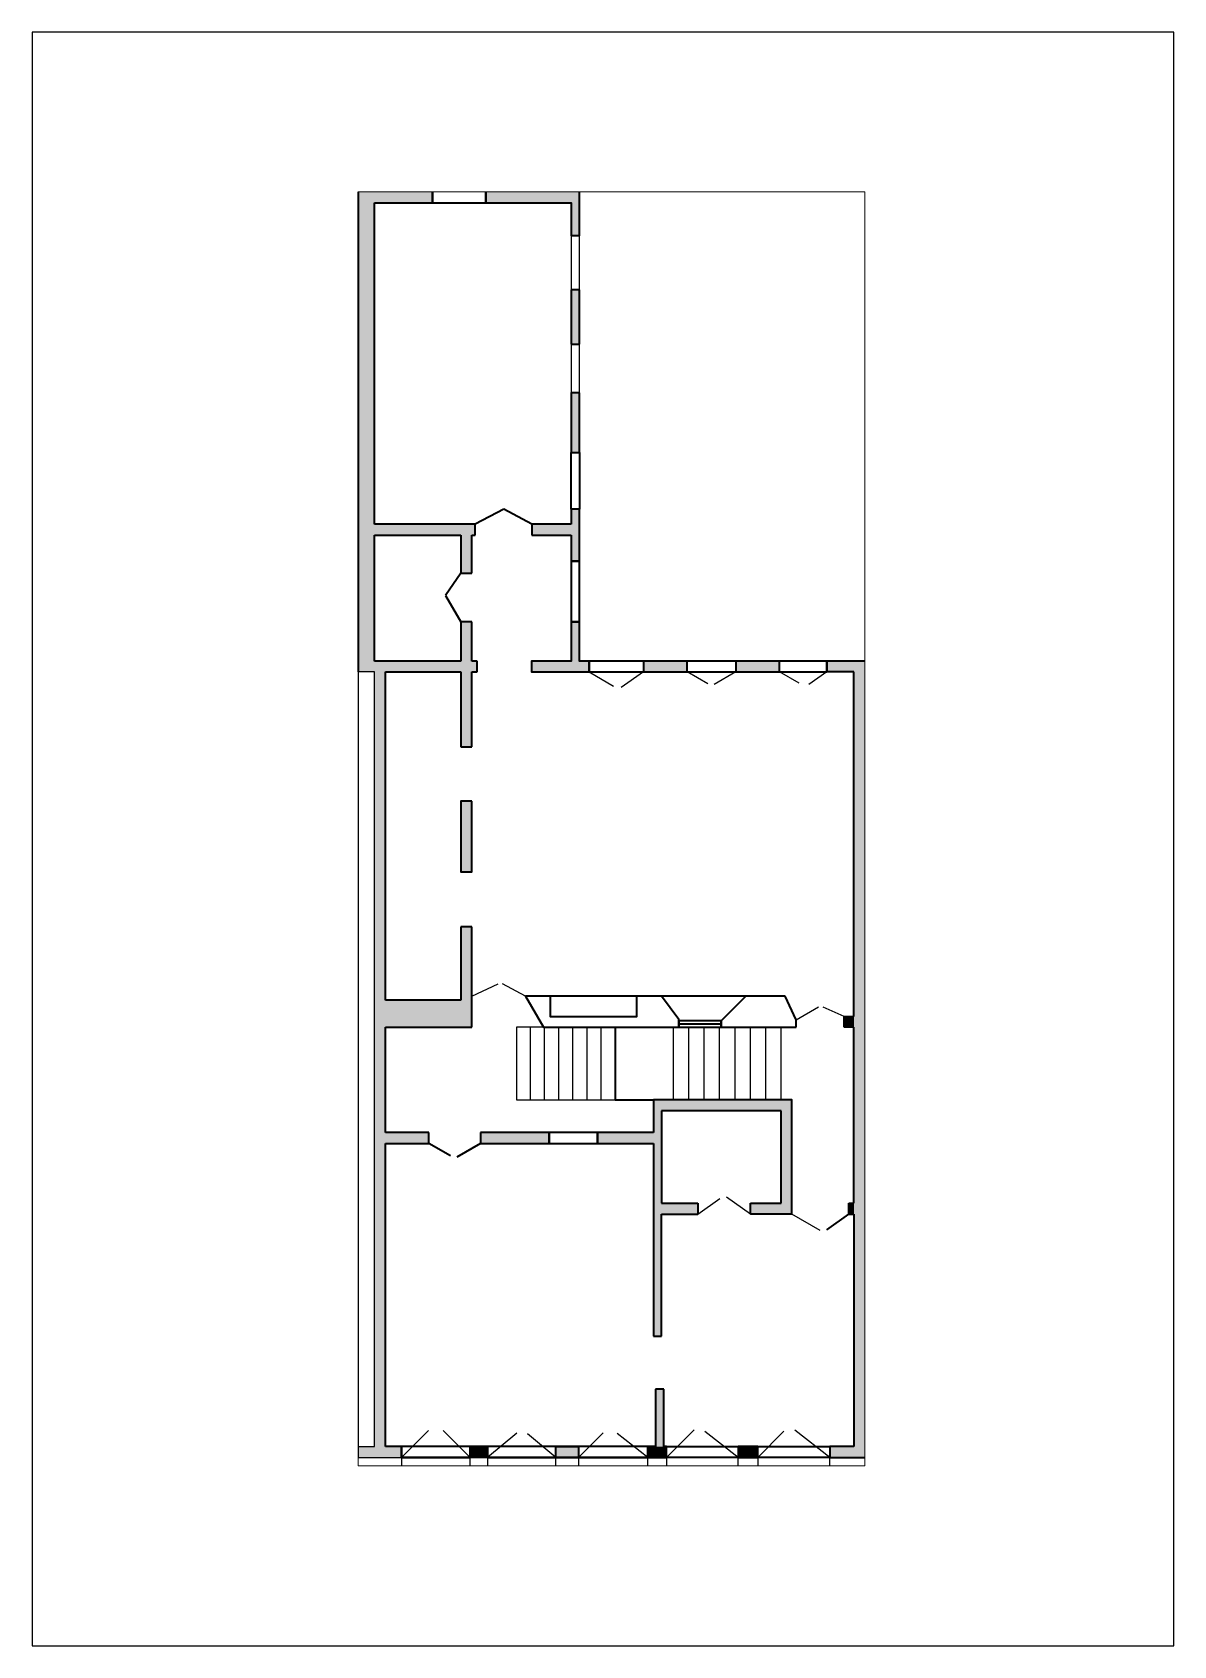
# Paper-space layout 'Layout1' of a CAD drawing. Header units: millimetres. Extents: x 64 to 274, y 59 to 356.
# The model-space entities are those that its viewports show. They can reach past a viewport. Long polylines and large blocks are cut down to what shows.
import ezdxf

# ---------------------------------------------------------------- set-up
doc = ezdxf.new("R2010")
doc.units = ezdxf.units.MM
for name, color, linetype, lineweight in [('A-ALV-___-___-EXI', 250, 'Continuous', 35), ('A-COB-___-___-EXI', 250, 'Continuous', 25), ('A-ESC-___-___-EXI', 250, 'Continuous', 25), ('A-JAN-___-___-EXI', 250, 'Continuous', 25), ('A-PIL-___-___-EXI', 250, 'Continuous', 25), ('A-PIS-___-___-EXI', 250, 'Continuous', 25), ('A-POR-___-___-EXI', 250, 'Continuous', 25)]:
    doc.layers.add(name, color=color, linetype=linetype, lineweight=lineweight)

# ---------------------------------------------------------------- blocks, each defined once
blk = doc.blocks.new('SVG - A4-23055967-Não nomeada')
at = {"layer": 'A-COB-___-___-EXI'}
for p, q in [((64.29, 356.5), (64.29, 59.5)), ((274.29, 356.5), (64.29, 356.5)), ((274.29, 59.5), (274.29, 356.5)), ((64.29, 59.5), (274.29, 59.5))]:
    blk.add_line(p, q, dxfattribs=at)

msp = doc.modelspace()

# ---------------------------------------------------------------- hatches: boundary and pattern name
at = {"layer": 'A-ALV-___-___-EXI'}
for points in [[(54795, -11572), (54795, -2736), (54495, -2736), (54495, -11572)], [(55865, -2936), (55865, -2736), (54795, -2736), (54795, -2936)], [(58415, -2936), (58565, -2936), (58565, -2736), (56845, -2736), (56845, -2936)], [(58565, -3536), (58565, -2936), (58415, -2936), (58415, -3536)], [(58565, -5536), (58565, -4536), (58415, -4536), (58415, -5536)], [(58565, -7536), (58565, -6436), (58415, -6436), (58415, -7536)], [(58415, -9536), (58565, -9536), (58565, -8576), (58415, -8576), (58415, -9052)], [(56583, -9052), (56645, -9052), (56645, -8852), (54795, -8852), (54795, -9052), (56383, -9052)], [(58415, -9052), (58415, -8852), (57690, -8852), (57690, -9052)], [(56583, -9752), (56583, -9052), (56383, -9052), (56383, -9752)], [(58565, -11372), (58565, -10652), (58415, -10652), (58415, -11372)], [(56685, -11572), (56685, -11372), (54795, -11372), (54795, -11572), (54995, -11572)], [(54795, -25832), (54995, -25832), (54995, -11572), (54795, -11572), (54795, -13163)], [(58745, -11572), (58745, -11372), (57685, -11372), (57685, -11572)], [(60545, -11572), (60545, -11372), (59745, -11372), (59745, -11572)], [(62245, -11572), (62245, -11372), (61445, -11372), (61445, -11572)], [(63615, -11572), (63615, -11372), (63115, -11372), (63115, -11572)], [(63815, -25832), (63815, -11372), (63615, -11372), (63615, -25832)], [(56583, -15252), (56583, -13952), (56383, -13952), (56383, -15252)], [(56583, -17612), (56583, -16262), (56383, -16262), (56383, -17612)], [(56583, -18112), (56583, -17612), (54995, -17612), (54995, -18112)], [(63615, -18112), (63615, -17912), (63435, -17912), (63435, -18112)], [(60076, -23802), (60076, -19452), (59926, -19452), (59926, -23802)], [(62276, -19652), (62476, -19652), (62476, -19452), (60076, -19452), (60076, -19652)], [(62476, -21552), (62476, -19652), (62276, -19652), (62276, -21552)], [(55795, -20252), (55795, -20052), (54995, -20052), (54995, -20252)], [(58006, -20252), (58006, -20052), (56746, -20052), (56746, -20252)], [(59926, -20252), (59926, -20052), (58901, -20052), (58901, -20252), (59155, -20252)], [(60741, -21552), (60741, -21352), (60076, -21352), (60076, -21552)], [(62276, -21552), (62276, -21352), (61716, -21352), (61716, -21552)], [(63615, -21552), (63615, -21352), (63525, -21352), (63525, -21552)], [(60116, -25832), (60116, -24772), (59966, -24772), (59966, -25832)], [(54495, -26032), (55295, -26032), (55295, -25832), (54495, -25832)], [(56875, -26032), (56875, -25832), (56555, -25832), (56555, -26032)], [(58551, -26032), (58551, -25832), (58131, -25832), (58131, -26032)], [(60166, -26032), (60166, -25832), (59826, -25832), (59826, -26032)], [(61846, -26032), (61846, -25832), (61486, -25832), (61486, -26032)], [(63815, -26032), (63815, -25832), (63175, -25832), (63175, -26032)]]:
    msp.add_hatch(color=11, dxfattribs=at).paths.add_polyline_path(points)
h = msp.add_hatch(color=11, dxfattribs=at)
h.paths.add_polyline_path([(56383, -12952), (56583, -12952), (56583, -11572), (56383, -11572)])
h.paths.add_polyline_path([(56583, -11372), (56583, -10652), (56383, -10652), (56383, -11372)])

# ---------------------------------------------------------------- linework, layer by layer
at = {"layer": 'A-ALV-___-___-EXI', "color": 7, "lineweight": 35}
for p, q in [((55865, -2736), (54495, -2736)), ((54495, -2736), (54495, -11572)), ((54795, -8852), (54795, -2936)), ((54795, -2936), (55865, -2936)), ((55865, -2936), (55865, -2736)), ((55865, -2736), (55865, -2936)), ((56845, -2936), (56845, -2736)), ((58565, -4536), (58415, -4536)), ((58415, -4536), (58415, -5536)), ((58565, -5536), (58565, -4536)), ((58415, -5536), (58565, -5536)), ((58415, -7536), (58565, -7536)), ((58565, -8576), (58415, -8576)), ((58565, -8576), (58415, -8576)), ((58415, -8576), (58415, -8852)), ((58565, -9536), (58565, -8576)), ((56645, -8852), (54795, -8852)), ((56645, -9052), (56645, -8852)), ((57690, -8852), (57690, -9052)), ((58415, -8852), (57690, -8852)), ((54795, -11372), (54795, -9052)), ((54795, -9052), (56383, -9052)), ((56383, -9052), (56383, -9752)), ((56583, -9752), (56583, -9052)), ((56583, -9052), (56645, -9052)), ((57690, -9052), (58415, -9052)), ((58415, -9052), (58415, -9536)), ((56383, -9752), (56583, -9752)), ((58415, -9536), (58565, -9536)), ((56383, -10652), (56383, -11372)), ((56583, -10652), (56383, -10652)), ((56583, -11372), (56583, -10652)), ((56383, -11372), (54795, -11372)), ((54995, -17612), (54995, -11572)), ((54995, -11572), (56383, -11572)), ((56383, -11572), (56383, -12952)), ((56685, -11372), (56583, -11372)), ((56583, -12952), (56583, -11572)), ((56583, -11572), (56685, -11572)), ((56685, -11572), (56685, -11372)), ((59745, -11572), (60545, -11572)), ((61445, -11572), (62245, -11572)), ((56383, -12952), (56583, -12952)), ((56583, -16262), (56383, -16262)), ((56383, -16262), (56383, -17612)), ((56583, -18112), (56583, -16262)), ((56383, -17612), (54995, -17612)), ((54995, -20052), (54995, -18112)), ((54995, -18112), (56583, -18112)), ((59926, -19452), (59926, -20052)), ((55795, -20052), (54995, -20052)), ((55795, -20252), (55795, -20052)), ((58006, -20052), (56746, -20052)), ((56746, -20052), (56746, -20252)), ((58006, -20052), (58006, -20252)), ((58006, -20252), (58006, -20052)), ((59926, -20052), (58901, -20052)), ((58901, -20052), (58901, -20252)), ((58901, -20252), (58901, -20052)), ((54995, -25832), (54995, -20252)), ((54995, -20252), (55795, -20252)), ((56746, -20252), (58006, -20252)), ((58901, -20252), (59926, -20252)), ((59926, -20252), (59926, -23802)), ((60076, -23802), (60076, -21552)), ((60076, -21552), (60741, -21552)), ((63525, -21552), (63615, -21552)), ((63615, -21552), (63615, -25832)), ((59926, -23802), (60076, -23802)), ((60116, -24772), (59966, -24772)), ((59966, -24772), (59966, -25832)), ((60116, -25832), (60116, -24772)), ((55295, -25832), (54995, -25832)), ((59826, -25832), (55295, -25832)), ((55295, -25832), (55295, -26032)), ((55295, -26032), (55295, -25832)), ((59966, -25832), (59826, -25832)), ((59826, -25832), (59826, -26032)), ((59826, -26032), (59826, -25832)), ((60166, -25832), (60116, -25832)), ((60166, -26032), (60166, -25832)), ((60166, -25832), (63175, -25832)), ((60166, -26032), (60166, -25832)), ((61846, -25832), (61486, -25832)), ((61486, -25832), (61486, -26032)), ((61846, -26032), (61846, -25832)), ((63615, -25832), (63175, -25832)), ((63175, -25832), (63175, -26032)), ((63175, -25832), (63175, -26032)), ((58131, -26032), (58551, -26032)), ((59826, -26032), (60166, -26032)), ((63175, -26032), (60166, -26032)), ((61486, -26032), (60166, -26032)), ((61486, -26032), (61846, -26032)), ((63175, -26032), (61846, -26032))]:
    msp.add_line(p, q, dxfattribs=at)
at = {"layer": 'A-ALV-___-___-EXI'}
for p, q in [((63115, -11372), (58745, -11372)), ((58745, -11372), (58745, -11572)), ((60545, -11372), (59745, -11372)), ((59745, -11372), (59745, -11572)), ((60545, -11572), (60545, -11372)), ((62245, -11372), (61445, -11372)), ((61445, -11372), (61445, -11572)), ((62245, -11572), (62245, -11372)), ((63115, -11572), (63115, -11372)), ((63815, -11372), (63115, -11372)), ((63115, -11372), (63115, -11572)), ((63615, -11572), (63115, -11572)), ((63615, -17912), (63615, -11572)), ((63815, -26032), (63815, -11372)), ((62276, -17539), (57576, -17539)), ((61629, -17539), (61176, -17992)), ((62349, -17539), (61629, -17539)), ((62552, -17974), (62349, -17539)), ((61176, -17992), (60396, -17992)), ((60396, -17992), (60396, -18112)), ((60396, -18052), (61176, -18052)), ((60396, -18112), (61176, -18112)), ((61176, -18112), (61176, -17992)), ((61176, -17992), (61176, -18112)), ((61176, -18112), (62476, -18112)), ((62476, -18112), (62552, -18112)), ((62552, -18112), (62552, -17974)), ((63435, -17912), (63615, -17912)), ((63435, -18112), (63435, -17912)), ((63615, -18112), (63435, -18112)), ((63615, -21352), (63615, -18112)), ((62276, -19652), (60076, -19652)), ((60076, -19652), (60076, -21352)), ((62276, -21352), (62276, -19652)), ((60076, -21352), (60741, -21352)), ((60741, -21352), (60741, -21552)), ((61716, -21552), (61716, -21352)), ((61716, -21352), (62276, -21352)), ((63525, -21552), (63525, -21352)), ((63525, -21352), (63615, -21352)), ((62476, -21552), (61716, -21552)), ((56555, -26032), (56555, -25832)), ((56555, -25832), (56875, -25832)), ((56875, -25832), (56875, -26032)), ((58131, -26032), (58131, -25832)), ((58131, -25832), (58551, -25832)), ((58551, -25832), (58551, -26032)), ((59826, -26032), (55295, -26032)), ((55295, -26032), (56555, -26032)), ((56875, -26032), (56555, -26032)), ((56875, -26032), (58131, -26032)), ((58551, -26032), (59826, -26032)), ((63175, -26032), (63815, -26032))]:
    msp.add_line(p, q, dxfattribs=at)
at = {"layer": 'A-ALV-___-___-EXI', "color": 7, "lineweight": 35}
for points in [[(56845, -2736), (56845, -2936), (58415, -2936), (58415, -3536), (58565, -3536), (58565, -2736)], [(58565, -6436), (58415, -6436), (58415, -7536), (58565, -7536)], [(56583, -13952), (56383, -13952), (56383, -15252), (56583, -15252)]]:
    msp.add_lwpolyline(points, close=True, dxfattribs=at)
for points in [[(58745, -11572), (58745, -11372), (58565, -11372), (58565, -10652), (58415, -10652), (58565, -10652), (58565, -9536), (58415, -9536), (58415, -10652), (58415, -11372), (57685, -11372), (57685, -11572), (58745, -11572), (63115, -11572)], [(62476, -21552), (62476, -19452), (59926, -19452)]]:
    msp.add_lwpolyline(points, dxfattribs=at)
at = {"layer": 'A-ALV-___-___-EXI'}
msp.add_lwpolyline([(60076, -17539), (59616, -17539), (59616, -17919), (58036, -17919), (58036, -17539), (57576, -17539), (57907, -18112), (60396, -18112), (60396, -17972)], close=True, dxfattribs=at)
at = {"layer": 'A-ESC-___-___-EXI'}
for p, q in [((57666, -19452), (57666, -18112)), ((58186, -19452), (58186, -18112)), ((58446, -19452), (58446, -18112)), ((58706, -19452), (58706, -18112)), ((58966, -19452), (58966, -18112)), ((60296, -19452), (60296, -18112)), ((60579, -19452), (60579, -18112)), ((60862, -19452), (60862, -18112)), ((61145, -19452), (61145, -18112)), ((61428, -19452), (61428, -18112)), ((61710, -19452), (61710, -18112)), ((61993, -19452), (61993, -18112)), ((62276, -19452), (62276, -18112))]:
    msp.add_line(p, q, dxfattribs=at)
at = {"layer": 'A-ESC-___-___-EXI', "color": 7, "lineweight": 35}
for p, q in [((59226, -18112), (59226, -19452)), ((59226, -19452), (59926, -19452))]:
    msp.add_line(p, q, dxfattribs=at)
at = {"layer": 'A-ESC-___-___-EXI'}
msp.add_lwpolyline([(57926, -19452), (57926, -18112), (57406, -18112), (57406, -19452), (59426, -19452)], dxfattribs=at)
at = {"layer": 'A-JAN-___-___-EXI', "color": 7, "lineweight": 35}
for p, q in [((56845, -2736), (55865, -2736)), ((55865, -2936), (56845, -2936)), ((58415, -8576), (58415, -7536)), ((58565, -7536), (58565, -8576)), ((58901, -20052), (58006, -20052)), ((58006, -20252), (58901, -20252))]:
    msp.add_line(p, q, dxfattribs=at)
at = {"layer": 'A-JAN-___-___-EXI'}
for p, q in [((58745, -11572), (59195, -11832)), ((59745, -11572), (59335, -11859)), ((60926, -11792), (60545, -11572)), ((61445, -11572), (61047, -11802)), ((62609, -11782), (62245, -11572)), ((63115, -11572), (62787, -11801))]:
    msp.add_line(p, q, dxfattribs=at)
for points in [[(58565, -4536), (58565, -3536), (58415, -3536), (58415, -4536)], [(58415, -5536), (58415, -6436), (58565, -6436), (58565, -5536)]]:
    msp.add_lwpolyline(points, close=True, dxfattribs=at)
for points in [[(55790, -25537), (55295, -26032), (55295, -26187), (56555, -26187), (56555, -26032), (56060, -25537)], [(60675, -25523), (60166, -26032), (60166, -26187), (61486, -26187), (61486, -26032), (60872, -25552)], [(62327, -25551), (61846, -26032), (61846, -26187), (63175, -26187), (63175, -26032), (62529, -25527)], [(57411, -25582), (56875, -26032), (56875, -26187), (58131, -26187), (58131, -26032), (57610, -25595)], [(59004, -25579), (58551, -26032), (58551, -26187), (59826, -26187), (59826, -26032), (59259, -25589)]]:
    msp.add_lwpolyline(points, dxfattribs=at)
at = {"layer": 'A-PIS-___-___-EXI'}
msp.add_lwpolyline([(54495, -25832), (54795, -25832), (54795, -11572), (54495, -11572), (54495, -25832), (54495, -26032), (55295, -26032)], dxfattribs=at)
at = {"layer": 'A-POR-___-___-EXI', "color": 7, "lineweight": 35}
for p, q in [((57176, -8576), (56645, -8852)), ((57690, -8852), (57176, -8576)), ((56383, -9752), (56103, -10167)), ((56103, -10167), (56383, -10652)), ((56193, -20482), (55795, -20252)), ((56746, -20252), (56313, -20502)), ((63115, -21839), (63525, -21552))]:
    msp.add_line(p, q, dxfattribs=at)
at = {"layer": 'A-POR-___-___-EXI'}
for p, q in [((56583, -17539), (57072, -17311)), ((57576, -17539), (57152, -17314)), ((62552, -17974), (62967, -17734)), ((63435, -17912), (63051, -17741)), ((60741, -21552), (61151, -21265)), ((61716, -21552), (61274, -21242)), ((62996, -21852), (62476, -21552))]:
    msp.add_line(p, q, dxfattribs=at)

psp = doc.layouts.get("Layout1")

# ---------------------------------------------------------------- block references
at = {"layer": 'A-PIS-___-___-EXI'}
psp.add_blockref('SVG - A4-23055967-Não nomeada', (0, 0), dxfattribs=at)

# ---------------------------------------------------------------- viewports
at = {"layer": 'A-PIL-___-___-EXI'}
psp.add_viewport(center=(170.85, 209.86), size=(93.2, 234.507), view_center_point=(59154.95, -14461.63), view_height=23450.729, dxfattribs=at)

doc.saveas('drawing.dxf')
